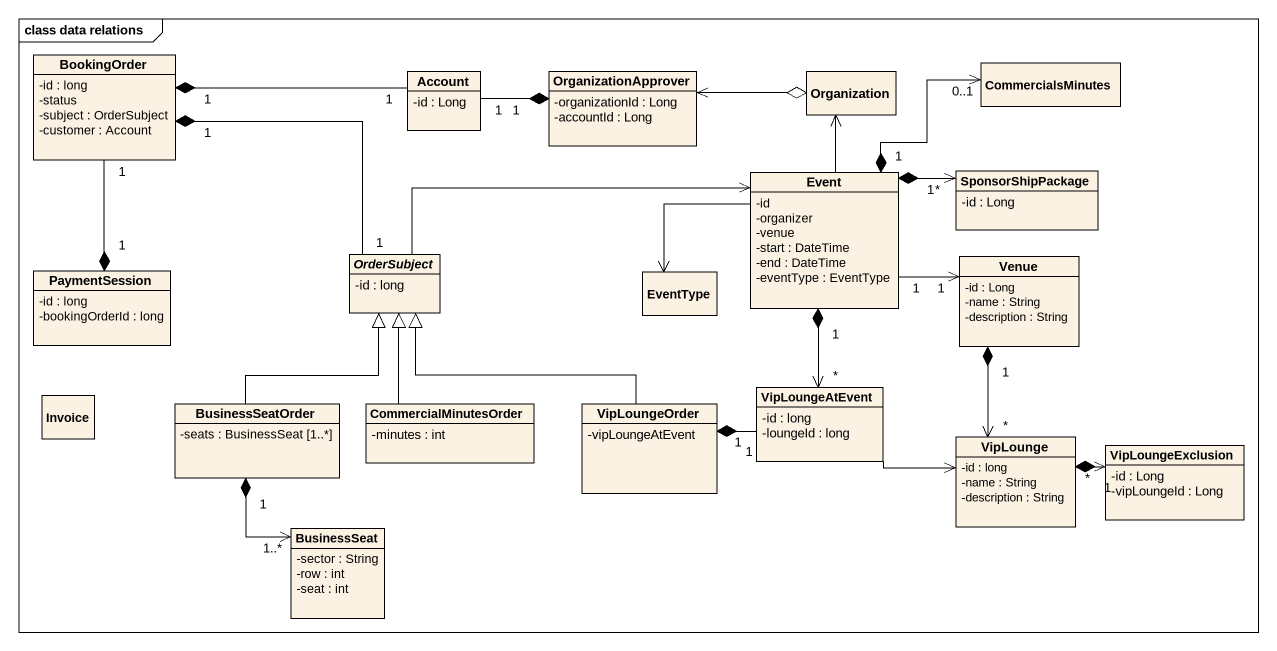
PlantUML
@startuml
mainframe class data relations
hide circle
hide empty members
skinparam classAttributeIconSize 0
class BookingOrder {
  -id : long
  -status
  -subject : OrderSubject
  -customer : Account
}
class Account {
  -id : Long
}
class OrganizationApprover {
  -organizationId : Long
  -accountId : Long
}
class Organization
class CommercialsMinutes
class Event {
  -id
  -organizer
  -venue
  -start : DateTime
  -end : DateTime
  -eventType : EventType
}
class SponsorShipPackage {
  -id : Long
}
class PaymentSession {
  -id : long
  -bookingOrderId : long
}
abstract class OrderSubject {
  -id : long
}
class EventType
class Venue {
  -id : Long
  -name : String
  -description : String
}
class Invoice
class BusinessSeatOrder {
  -seats : BusinessSeat [1..*]
}
class CommercialMinutesOrder {
  -minutes : int
}
class VipLoungeOrder {
  -vipLoungeAtEvent
}
class VipLoungeAtEvent {
  -id : long
  -loungeId : long
}
class VipLounge {
  -id : long
  -name : String
  -description : String
}
class VipLoungeExclusion {
  -id : Long
  -vipLoungeId : Long
}
class BusinessSeat {
  -sector : String
  -row : int
  -seat : int
}
BookingOrder "1" *-right- "1" Account
BookingOrder "1" *-- "1" OrderSubject
OrganizationApprover "1" *-left- "1" Account
Organization o-left-> OrganizationApprover
Event -up-> Organization
Event "1" *-up-> "0..1" CommercialsMinutes
Event "1" *-right-> "*" SponsorShipPackage
Event -left-> EventType
Event "1" -right-> "1" Venue
Event "1" *--> "*" VipLoungeAtEvent
PaymentSession "1" *-up- "1" BookingOrder
OrderSubject -right-> Event
Venue "1" *--> "*" VipLounge
BusinessSeatOrder -up-|> OrderSubject
BusinessSeatOrder "1" *--> "1..*" BusinessSeat
CommercialMinutesOrder -up-|> OrderSubject
VipLoungeOrder -up-|> OrderSubject
VipLoungeOrder "1" *-right- "1" VipLoungeAtEvent
VipLoungeAtEvent -right-> VipLounge
VipLounge "1" *-right-> "*" VipLoungeExclusion
@enduml
